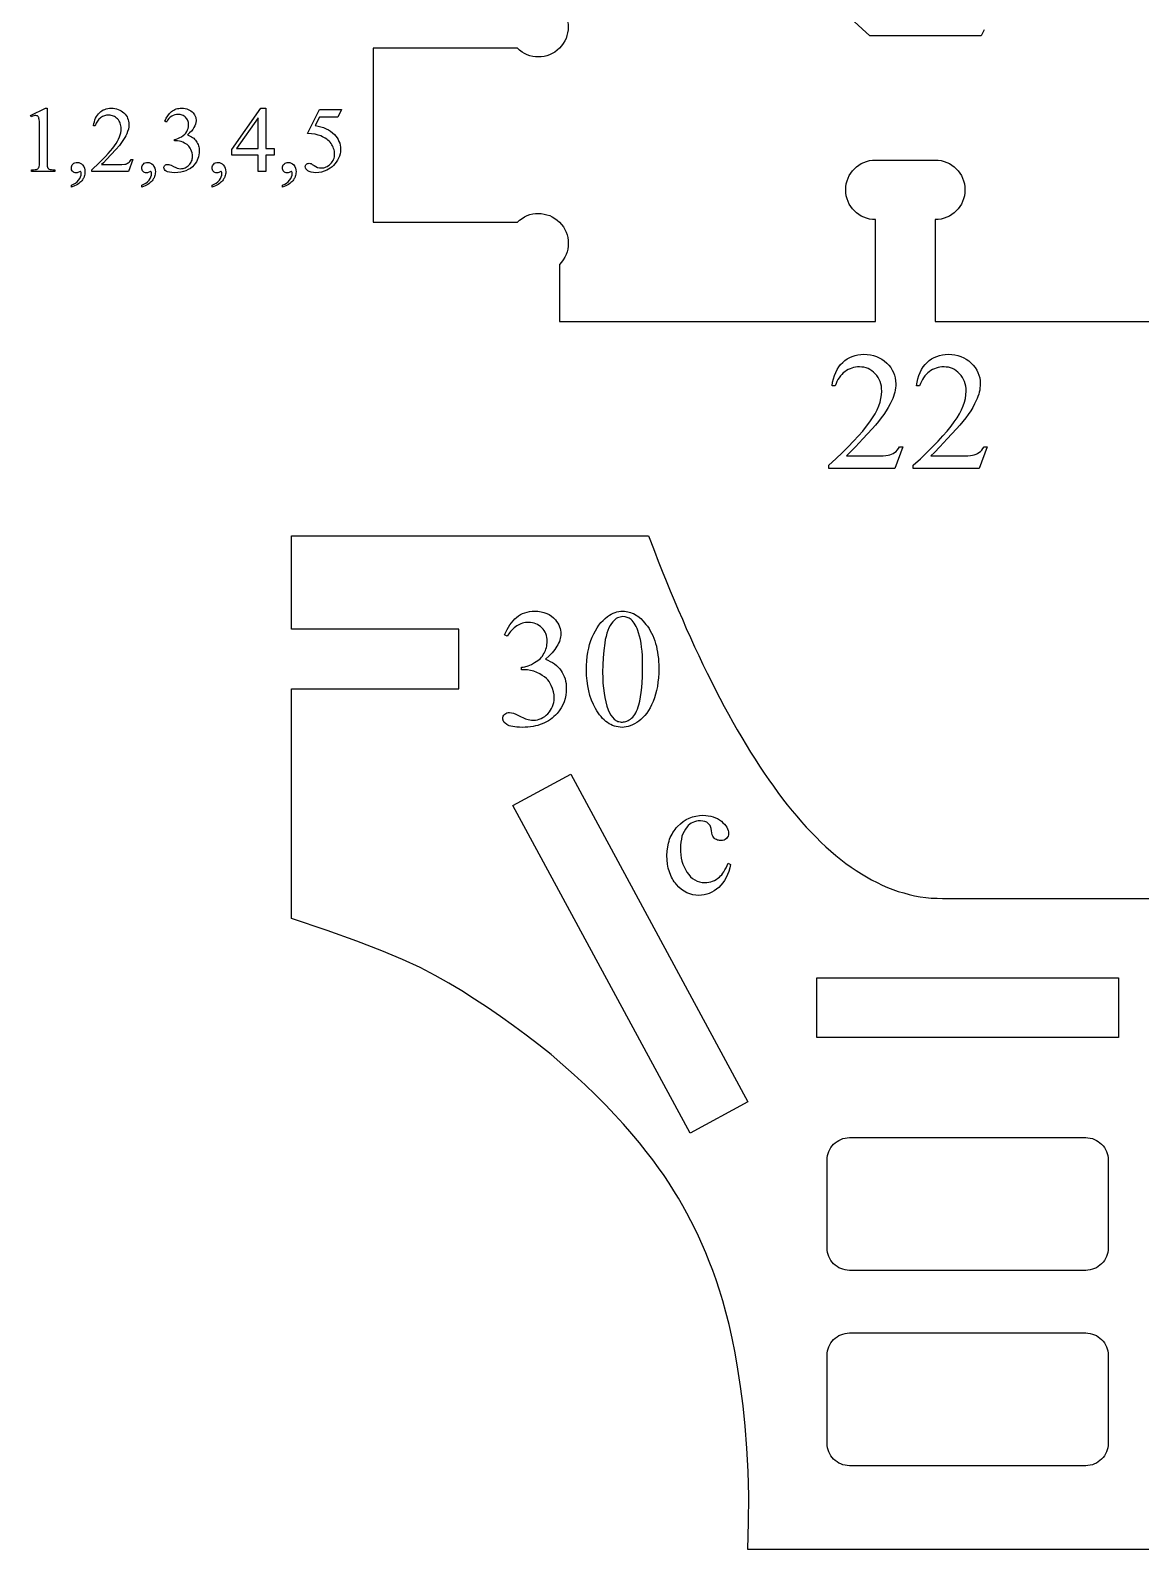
# Model space of a CAD drawing. Extents: x 9 to 960, y -397 to 558.
# Drawn here: x 625.7 to 715.1, y 245.6 to 367.9 of the extents above; entities that cross this region are included whole.
import ezdxf

# ---------------------------------------------------------------- set-up
doc = ezdxf.new("R2010")
doc.units = 0
doc.header["$MEASUREMENT"] = 0
for name, color, linetype in [('EXT', 1, 'CONTINUOUS'), ('INT', 5, 'CONTINUOUS'), ('TEXT', 18, 'CONTINUOUS')]:
    doc.layers.add(name, color=color, linetype=linetype)

msp = doc.modelspace()

# ---------------------------------------------------------------- linework, layer by layer
at = {"layer": 'EXT'}
for points in [[(702.5, 367.97), (702.26, 367.48), (693.29, 367.48), (684.56, 375.48)], [(718.87, 245.64), (683.46, 245.64), (683.53, 247.85), (683.54, 249.94), (683.5, 251.93), (683.4, 253.81), (683.26, 255.57), (683.09, 257.22), (682.89, 258.76), (682.67, 260.17), (682.44, 261.47), (682.21, 262.66), (681.96, 263.75), (681.71, 264.75), (681.46, 265.67), (681.19, 266.53), (680.92, 267.34), (680.65, 268.1), (680.37, 268.83), (680.09, 269.53), (679.8, 270.2), (679.5, 270.86), (679.2, 271.49), (678.88, 272.11), (678.56, 272.72), (678.23, 273.32), (677.88, 273.92), (677.52, 274.52), (677.14, 275.13), (676.73, 275.74), (676.29, 276.37), (675.82, 277.02), (675.3, 277.69), (674.74, 278.38), (674.13, 279.11), (673.47, 279.87), (672.76, 280.64), (672.01, 281.43), (671.22, 282.24), (670.38, 283.05), (669.5, 283.86), (668.58, 284.67), (667.63, 285.48), (666.64, 286.27), (665.63, 287.04), (664.6, 287.8), (663.56, 288.54), (662.52, 289.26), (661.47, 289.95), (660.44, 290.61), (659.4, 291.24), (658.31, 291.86), (657.09, 292.49), (655.68, 293.14), (654.01, 293.84), (652.01, 294.61), (649.6, 295.47), (646.73, 296.43), (646.73, 314.92), (660.2, 314.92), (660.2, 319.72), (646.73, 319.72), (646.73, 327.23), (675.48, 327.23), (675.63, 326.82), (675.95, 326.01), (676.26, 325.2), (676.58, 324.4), (676.9, 323.6), (677.22, 322.82), (677.54, 322.05), (677.87, 321.28), (678.2, 320.53), (678.52, 319.78), (678.86, 319.04), (679.19, 318.31), (679.52, 317.6), (679.86, 316.89), (680.2, 316.19), (680.54, 315.51), (680.88, 314.83), (681.23, 314.16), (681.57, 313.51), (681.92, 312.87), (682.27, 312.23), (682.62, 311.61), (682.98, 311), (683.34, 310.41), (683.7, 309.82), (684.06, 309.25), (684.42, 308.69), (684.79, 308.14), (685.16, 307.6), (685.53, 307.08), (685.9, 306.57), (686.27, 306.07), (686.65, 305.59), (687.03, 305.11), (687.41, 304.66), (687.8, 304.21), (688.18, 303.78), (688.57, 303.37), (688.97, 302.97), (689.36, 302.58), (689.76, 302.21), (690.16, 301.85), (690.56, 301.51), (690.96, 301.18), (691.37, 300.87), (691.78, 300.57), (692.19, 300.29), (692.61, 300.03), (693.02, 299.78), (693.44, 299.54), (693.87, 299.33), (694.29, 299.12), (694.72, 298.94), (695.15, 298.77), (695.58, 298.62), (696.02, 298.49), (696.46, 298.37), (696.9, 298.27), (697.35, 298.19), (697.79, 298.13), (698.24, 298.08), (698.7, 298.06), (699.15, 298.05), (716.06, 298.05)]]:
    msp.add_lwpolyline(points, dxfattribs=at)
msp.add_lwpolyline([(668.31, 369.87, -1), (664.92, 366.48), (653.31, 366.48), (653.31, 352.48), (664.92, 352.48, -1), (668.31, 349.08), (668.31, 344.48), (693.75, 344.48), (693.75, 352.68, -1), (693.75, 357.48), (698.55, 357.48, -1), (698.55, 352.68), (698.55, 344.48), (715.02, 344.48), (731.5, 344.48)], format="xyb", dxfattribs=at)
at = {"layer": 'INT'}
for points in [[(683.48, 281.68), (678.83, 279.16), (664.56, 305.52), (669.22, 308.04)], [(689.02, 286.85), (689.02, 291.65), (713.31, 291.65), (713.31, 286.85)], [(710.67, 268.11), (691.66, 268.11), (691.48, 268.12), (691.3, 268.15), (691.12, 268.2), (690.96, 268.26), (690.8, 268.33), (690.65, 268.43), (690.51, 268.53), (690.38, 268.65), (690.26, 268.78), (690.16, 268.92), (690.07, 269.07), (689.99, 269.22), (689.93, 269.39), (689.88, 269.56), (689.86, 269.74), (689.85, 269.93), (689.85, 276.98), (689.86, 277.17), (689.88, 277.35), (689.93, 277.52), (689.99, 277.69), (690.07, 277.85), (690.16, 278), (690.26, 278.14), (690.38, 278.26), (690.51, 278.38), (690.65, 278.49), (690.8, 278.58), (690.96, 278.65), (691.12, 278.72), (691.3, 278.76), (691.48, 278.79), (691.66, 278.8), (710.67, 278.8), (710.85, 278.79), (711.03, 278.76), (711.21, 278.72), (711.37, 278.65), (711.53, 278.58), (711.68, 278.49), (711.82, 278.38), (711.95, 278.26), (712.07, 278.14), (712.17, 278), (712.26, 277.85), (712.34, 277.69), (712.4, 277.52), (712.45, 277.35), (712.47, 277.17), (712.48, 276.98), (712.48, 269.93), (712.47, 269.74), (712.45, 269.56), (712.4, 269.39), (712.34, 269.22), (712.26, 269.07), (712.17, 268.92), (712.07, 268.78), (711.95, 268.65), (711.82, 268.53), (711.68, 268.43), (711.53, 268.33), (711.37, 268.26), (711.21, 268.2), (711.03, 268.15), (710.85, 268.12)], [(710.67, 252.39), (691.66, 252.39), (691.48, 252.4), (691.3, 252.43), (691.12, 252.47), (690.96, 252.54), (690.8, 252.61), (690.65, 252.7), (690.51, 252.81), (690.38, 252.93), (690.26, 253.05), (690.16, 253.19), (690.07, 253.34), (689.99, 253.5), (689.93, 253.67), (689.88, 253.84), (689.86, 254.02), (689.85, 254.21), (689.85, 261.26), (689.86, 261.45), (689.88, 261.63), (689.93, 261.8), (689.99, 261.97), (690.07, 262.12), (690.16, 262.27), (690.26, 262.41), (690.38, 262.54), (690.51, 262.66), (690.65, 262.76), (690.8, 262.86), (690.96, 262.93), (691.12, 262.99), (691.3, 263.04), (691.48, 263.07), (691.66, 263.08), (710.67, 263.08), (710.85, 263.07), (711.03, 263.04), (711.21, 262.99), (711.37, 262.93), (711.53, 262.86), (711.68, 262.76), (711.82, 262.66), (711.95, 262.54), (712.07, 262.41), (712.17, 262.27), (712.26, 262.12), (712.34, 261.97), (712.4, 261.8), (712.45, 261.63), (712.47, 261.45), (712.48, 261.26), (712.48, 254.21), (712.47, 254.02), (712.45, 253.84), (712.4, 253.67), (712.34, 253.5), (712.26, 253.34), (712.17, 253.19), (712.07, 253.05), (711.95, 252.93), (711.82, 252.81), (711.68, 252.7), (711.53, 252.61), (711.37, 252.54), (711.21, 252.47), (711.03, 252.43), (710.85, 252.4)]]:
    msp.add_lwpolyline(points, close=True, dxfattribs=at)
at = {"layer": 'TEXT'}
for points in [[(625.72, 361.06), (626.94, 361.66), (627.06, 361.66), (627.06, 357.43), (627.07, 357.09), (627.08, 356.98), (627.09, 356.91), (627.11, 356.86), (627.15, 356.82), (627.19, 356.78), (627.24, 356.75), (627.31, 356.73), (627.41, 356.71), (627.53, 356.7), (627.69, 356.69), (627.69, 356.55), (625.81, 356.55), (625.81, 356.69), (625.97, 356.7), (626.1, 356.71), (626.2, 356.73), (626.26, 356.75), (626.31, 356.78), (626.35, 356.81), (626.38, 356.85), (626.41, 356.89), (626.43, 356.96), (626.44, 357.07), (626.45, 357.43), (626.45, 360.13), (626.44, 360.58), (626.43, 360.73), (626.41, 360.83), (626.4, 360.89), (626.38, 360.94), (626.35, 360.98), (626.32, 361.01), (626.28, 361.03), (626.24, 361.05), (626.15, 361.06), (626.08, 361.06), (625.99, 361.03), (625.89, 361), (625.77, 360.95)], [(633.96, 357.52), (633.61, 356.55), (630.66, 356.55), (630.66, 356.69), (631.26, 357.26), (631.53, 357.52), (631.77, 357.77), (631.99, 358), (632.18, 358.23), (632.35, 358.43), (632.49, 358.63), (632.62, 358.81), (632.73, 359), (632.82, 359.17), (632.89, 359.35), (632.95, 359.52), (632.99, 359.68), (633.02, 359.85), (633.02, 360), (633.02, 360.12), (633.01, 360.23), (632.98, 360.34), (632.95, 360.44), (632.91, 360.53), (632.86, 360.62), (632.8, 360.71), (632.73, 360.79), (632.66, 360.86), (632.58, 360.92), (632.5, 360.97), (632.41, 361.02), (632.32, 361.05), (632.23, 361.07), (632.14, 361.09), (632.04, 361.09), (631.86, 361.08), (631.69, 361.04), (631.53, 360.97), (631.37, 360.88), (631.3, 360.82), (631.24, 360.76), (631.18, 360.69), (631.12, 360.61), (631.02, 360.44), (630.94, 360.24), (630.8, 360.24), (630.83, 360.41), (630.87, 360.56), (630.91, 360.71), (630.97, 360.85), (631.03, 360.97), (631.11, 361.09), (631.19, 361.19), (631.28, 361.29), (631.38, 361.38), (631.48, 361.45), (631.59, 361.51), (631.71, 361.56), (631.83, 361.6), (631.96, 361.63), (632.09, 361.65), (632.23, 361.66), (632.38, 361.65), (632.52, 361.63), (632.66, 361.6), (632.79, 361.56), (632.91, 361.5), (633.03, 361.44), (633.14, 361.36), (633.25, 361.27), (633.34, 361.17), (633.43, 361.06), (633.5, 360.95), (633.55, 360.84), (633.6, 360.72), (633.63, 360.6), (633.65, 360.47), (633.65, 360.34), (633.64, 360.15), (633.61, 359.96), (633.55, 359.77), (633.48, 359.58), (633.4, 359.43), (633.32, 359.28), (633.22, 359.13), (633.12, 358.97), (632.88, 358.65), (632.59, 358.32), (631.85, 357.52), (631.6, 357.26), (631.45, 357.11), (632.75, 357.11), (633.09, 357.12), (633.31, 357.14), (633.39, 357.16), (633.46, 357.18), (633.53, 357.22), (633.6, 357.26), (633.66, 357.31), (633.72, 357.37), (633.77, 357.44), (633.82, 357.52)], [(636.55, 360.6), (636.66, 360.84), (636.79, 361.05), (636.93, 361.23), (637.01, 361.31), (637.09, 361.38), (637.17, 361.45), (637.26, 361.5), (637.35, 361.55), (637.45, 361.59), (637.56, 361.62), (637.67, 361.64), (637.78, 361.65), (637.9, 361.66), (638.04, 361.65), (638.18, 361.63), (638.31, 361.6), (638.43, 361.56), (638.54, 361.5), (638.64, 361.44), (638.74, 361.36), (638.82, 361.27), (638.93, 361.12), (639, 360.96), (639.03, 360.89), (639.05, 360.81), (639.06, 360.72), (639.06, 360.64), (639.05, 360.5), (639.02, 360.37), (638.97, 360.23), (638.89, 360.09), (638.8, 359.95), (638.68, 359.8), (638.54, 359.66), (638.38, 359.51), (638.59, 359.41), (638.69, 359.36), (638.78, 359.29), (638.87, 359.23), (638.94, 359.16), (639.01, 359.08), (639.07, 359), (639.13, 358.91), (639.18, 358.82), (639.22, 358.73), (639.25, 358.63), (639.28, 358.53), (639.3, 358.43), (639.31, 358.32), (639.31, 358.21), (639.3, 358.05), (639.28, 357.89), (639.25, 357.75), (639.21, 357.6), (639.15, 357.46), (639.08, 357.33), (638.99, 357.21), (638.9, 357.08), (638.76, 356.94), (638.6, 356.81), (638.43, 356.71), (638.24, 356.62), (638.04, 356.55), (637.82, 356.5), (637.59, 356.47), (637.34, 356.46), (637.11, 356.47), (636.91, 356.5), (636.76, 356.53), (636.7, 356.56), (636.65, 356.59), (636.57, 356.65), (636.51, 356.72), (636.48, 356.79), (636.47, 356.86), (636.47, 356.91), (636.49, 356.96), (636.52, 357), (636.55, 357.05), (636.6, 357.08), (636.65, 357.11), (636.7, 357.12), (636.76, 357.13), (636.86, 357.12), (636.95, 357.1), (637.05, 357.06), (637.23, 356.96), (637.42, 356.87), (637.54, 356.83), (637.68, 356.8), (637.83, 356.78), (637.92, 356.79), (638.01, 356.8), (638.1, 356.83), (638.18, 356.86), (638.26, 356.9), (638.34, 356.95), (638.42, 357.01), (638.49, 357.08), (638.55, 357.15), (638.61, 357.23), (638.66, 357.31), (638.7, 357.39), (638.73, 357.48), (638.75, 357.57), (638.76, 357.67), (638.76, 357.77), (638.76, 357.91), (638.73, 358.05), (638.69, 358.19), (638.64, 358.33), (638.59, 358.43), (638.54, 358.52), (638.48, 358.59), (638.43, 358.65), (638.34, 358.72), (638.24, 358.79), (638.12, 358.85), (637.99, 358.91), (637.85, 358.97), (637.71, 359), (637.57, 359.03), (637.43, 359.03), (637.31, 359.03), (637.31, 359.14), (637.45, 359.17), (637.6, 359.22), (637.75, 359.28), (637.89, 359.35), (638.03, 359.45), (638.15, 359.55), (638.24, 359.65), (638.32, 359.77), (638.38, 359.9), (638.42, 360.03), (638.44, 360.16), (638.45, 360.31), (638.45, 360.4), (638.44, 360.49), (638.42, 360.57), (638.39, 360.65), (638.36, 360.72), (638.32, 360.79), (638.27, 360.86), (638.21, 360.92), (638.15, 360.98), (638.09, 361.02), (638.02, 361.06), (637.95, 361.1), (637.87, 361.12), (637.79, 361.14), (637.71, 361.15), (637.62, 361.15), (637.48, 361.14), (637.35, 361.12), (637.22, 361.07), (637.1, 361), (636.98, 360.92), (636.87, 360.81), (636.77, 360.69), (636.67, 360.54)], [(645.34, 358.4), (645.34, 357.87), (644.67, 357.87), (644.67, 356.55), (644.06, 356.55), (644.06, 357.87), (641.94, 357.87), (641.94, 358.34), (644.26, 361.66), (644.67, 361.66), (644.67, 358.4)], [(644.06, 358.4), (644.06, 360.88), (642.3, 358.4)], [(650.77, 361.55), (650.48, 360.93), (648.98, 360.93), (648.65, 360.25), (648.88, 360.21), (649.11, 360.16), (649.32, 360.09), (649.52, 360), (649.71, 359.9), (649.88, 359.79), (650.05, 359.67), (650.2, 359.53), (650.31, 359.4), (650.41, 359.27), (650.49, 359.13), (650.56, 358.98), (650.62, 358.83), (650.66, 358.68), (650.68, 358.52), (650.69, 358.35), (650.68, 358.15), (650.65, 357.97), (650.6, 357.79), (650.53, 357.62), (650.44, 357.46), (650.34, 357.31), (650.24, 357.17), (650.12, 357.05), (650, 356.93), (649.86, 356.83), (649.73, 356.74), (649.58, 356.67), (649.37, 356.58), (649.15, 356.51), (648.93, 356.48), (648.71, 356.46), (648.5, 356.47), (648.32, 356.5), (648.17, 356.55), (648.11, 356.58), (648.06, 356.62), (647.97, 356.7), (647.9, 356.78), (647.86, 356.86), (647.85, 356.95), (647.86, 357), (647.87, 357.05), (647.9, 357.1), (647.94, 357.14), (647.98, 357.17), (648.03, 357.2), (648.09, 357.21), (648.15, 357.22), (648.24, 357.21), (648.32, 357.19), (648.41, 357.13), (648.56, 357.04), (648.7, 356.95), (648.84, 356.89), (648.98, 356.86), (649.12, 356.84), (649.23, 356.85), (649.33, 356.86), (649.43, 356.89), (649.53, 356.93), (649.62, 356.97), (649.71, 357.03), (649.8, 357.09), (649.88, 357.17), (649.96, 357.25), (650.02, 357.34), (650.08, 357.43), (650.13, 357.53), (650.16, 357.63), (650.19, 357.74), (650.2, 357.85), (650.21, 357.96), (650.2, 358.08), (650.19, 358.19), (650.17, 358.3), (650.13, 358.4), (650.09, 358.51), (650.04, 358.61), (649.98, 358.71), (649.92, 358.81), (649.84, 358.91), (649.76, 359), (649.67, 359.08), (649.57, 359.16), (649.46, 359.23), (649.35, 359.3), (649.24, 359.36), (649.11, 359.42), (648.89, 359.49), (648.64, 359.55), (648.34, 359.59), (648.02, 359.61), (648.98, 361.55)], [(629.02, 355.3), (629.02, 355.46), (629.19, 355.53), (629.35, 355.62), (629.49, 355.72), (629.6, 355.85), (629.69, 355.98), (629.76, 356.12), (629.8, 356.26), (629.81, 356.41), (629.8, 356.47), (629.78, 356.52), (629.75, 356.55), (629.73, 356.56), (629.66, 356.54), (629.55, 356.48), (629.48, 356.46), (629.41, 356.45), (629.32, 356.46), (629.25, 356.48), (629.18, 356.51), (629.12, 356.56), (629.08, 356.61), (629.04, 356.68), (629.02, 356.76), (629.02, 356.85), (629.02, 356.94), (629.05, 357.02), (629.09, 357.09), (629.15, 357.16), (629.23, 357.22), (629.31, 357.26), (629.4, 357.28), (629.49, 357.29), (629.61, 357.28), (629.72, 357.24), (629.83, 357.17), (629.92, 357.08), (630.01, 356.96), (630.07, 356.83), (630.1, 356.68), (630.11, 356.52), (630.11, 356.42), (630.1, 356.33), (630.08, 356.24), (630.05, 356.15), (630.01, 356.06), (629.97, 355.98), (629.91, 355.89), (629.85, 355.81), (629.78, 355.73), (629.7, 355.66), (629.61, 355.58), (629.51, 355.52), (629.4, 355.46), (629.28, 355.4)], [(634.68, 355.3), (634.68, 355.46), (634.86, 355.53), (635.02, 355.62), (635.15, 355.72), (635.27, 355.85), (635.36, 355.98), (635.42, 356.12), (635.46, 356.26), (635.48, 356.41), (635.47, 356.47), (635.44, 356.52), (635.42, 356.55), (635.39, 356.56), (635.33, 356.54), (635.21, 356.48), (635.15, 356.46), (635.07, 356.45), (634.99, 356.46), (634.91, 356.48), (634.84, 356.51), (634.79, 356.56), (634.74, 356.61), (634.71, 356.68), (634.69, 356.76), (634.68, 356.85), (634.69, 356.94), (634.71, 357.02), (634.76, 357.09), (634.82, 357.16), (634.89, 357.22), (634.97, 357.26), (635.06, 357.28), (635.16, 357.29), (635.27, 357.28), (635.39, 357.24), (635.49, 357.17), (635.59, 357.08), (635.67, 356.96), (635.73, 356.83), (635.77, 356.68), (635.78, 356.52), (635.77, 356.42), (635.76, 356.33), (635.74, 356.24), (635.71, 356.15), (635.68, 356.06), (635.63, 355.98), (635.58, 355.89), (635.51, 355.81), (635.44, 355.73), (635.36, 355.66), (635.27, 355.58), (635.17, 355.52), (635.06, 355.46), (634.95, 355.4)], [(640.34, 355.3), (640.34, 355.46), (640.52, 355.53), (640.68, 355.62), (640.82, 355.72), (640.93, 355.85), (641.02, 355.98), (641.09, 356.12), (641.13, 356.26), (641.14, 356.41), (641.13, 356.47), (641.11, 356.52), (641.08, 356.55), (641.05, 356.56), (640.99, 356.54), (640.88, 356.48), (640.81, 356.46), (640.74, 356.45), (640.65, 356.46), (640.58, 356.48), (640.51, 356.51), (640.45, 356.56), (640.4, 356.61), (640.37, 356.68), (640.35, 356.76), (640.34, 356.85), (640.35, 356.94), (640.38, 357.02), (640.42, 357.09), (640.48, 357.16), (640.55, 357.22), (640.63, 357.26), (640.72, 357.28), (640.82, 357.29), (640.94, 357.28), (641.05, 357.24), (641.15, 357.17), (641.25, 357.08), (641.34, 356.96), (641.39, 356.83), (641.43, 356.68), (641.44, 356.52), (641.44, 356.42), (641.43, 356.33), (641.4, 356.24), (641.38, 356.15), (641.34, 356.06), (641.29, 355.98), (641.24, 355.89), (641.18, 355.81), (641.11, 355.73), (641.03, 355.66), (640.94, 355.58), (640.84, 355.52), (640.73, 355.46), (640.61, 355.4)], [(646.01, 355.3), (646.01, 355.46), (646.19, 355.53), (646.34, 355.62), (646.48, 355.72), (646.59, 355.85), (646.69, 355.98), (646.75, 356.12), (646.79, 356.26), (646.8, 356.41), (646.79, 356.47), (646.77, 356.52), (646.74, 356.55), (646.72, 356.56), (646.65, 356.54), (646.54, 356.48), (646.47, 356.46), (646.4, 356.45), (646.32, 356.46), (646.24, 356.48), (646.17, 356.51), (646.11, 356.56), (646.07, 356.61), (646.03, 356.68), (646.01, 356.76), (646.01, 356.85), (646.02, 356.94), (646.04, 357.02), (646.08, 357.09), (646.15, 357.16), (646.22, 357.22), (646.3, 357.26), (646.39, 357.28), (646.48, 357.29), (646.6, 357.28), (646.71, 357.24), (646.82, 357.17), (646.92, 357.08), (647, 356.96), (647.06, 356.83), (647.09, 356.68), (647.11, 356.52), (647.1, 356.42), (647.09, 356.33), (647.07, 356.24), (647.04, 356.15), (647, 356.06), (646.96, 355.98), (646.9, 355.89), (646.84, 355.81), (646.77, 355.73), (646.69, 355.66), (646.6, 355.58), (646.5, 355.52), (646.39, 355.46), (646.27, 355.4)], [(695.94, 334.39), (695.31, 332.66), (690, 332.66), (690, 332.91), (690.56, 333.43), (691.08, 333.93), (691.56, 334.4), (691.99, 334.85), (692.38, 335.27), (692.73, 335.67), (693.03, 336.05), (693.29, 336.4), (693.52, 336.73), (693.71, 337.06), (693.88, 337.38), (694.01, 337.69), (694.12, 338), (694.19, 338.3), (694.24, 338.59), (694.25, 338.87), (694.24, 339.08), (694.22, 339.28), (694.18, 339.47), (694.12, 339.65), (694.05, 339.82), (693.96, 339.99), (693.85, 340.14), (693.73, 340.28), (693.59, 340.41), (693.45, 340.52), (693.3, 340.62), (693.15, 340.69), (692.99, 340.75), (692.82, 340.8), (692.65, 340.82), (692.47, 340.83), (692.31, 340.83), (692.15, 340.81), (691.99, 340.78), (691.84, 340.73), (691.7, 340.68), (691.55, 340.61), (691.41, 340.53), (691.28, 340.44), (691.15, 340.34), (691.03, 340.23), (690.92, 340.1), (690.82, 339.96), (690.73, 339.82), (690.64, 339.66), (690.57, 339.49), (690.5, 339.31), (690.25, 339.31), (690.3, 339.6), (690.37, 339.88), (690.45, 340.15), (690.55, 340.39), (690.67, 340.62), (690.8, 340.83), (690.94, 341.02), (691.11, 341.19), (691.28, 341.34), (691.47, 341.48), (691.67, 341.59), (691.88, 341.68), (692.1, 341.75), (692.33, 341.81), (692.57, 341.84), (692.82, 341.85), (693.09, 341.84), (693.35, 341.8), (693.59, 341.75), (693.83, 341.67), (694.05, 341.57), (694.26, 341.45), (694.46, 341.31), (694.65, 341.14), (694.82, 340.96), (694.97, 340.78), (695.1, 340.58), (695.2, 340.38), (695.28, 340.17), (695.34, 339.95), (695.37, 339.72), (695.39, 339.48), (695.38, 339.31), (695.37, 339.14), (695.34, 338.97), (695.31, 338.8), (695.26, 338.63), (695.21, 338.46), (695.14, 338.29), (695.07, 338.12), (694.93, 337.85), (694.78, 337.57), (694.61, 337.29), (694.42, 337.01), (694.21, 336.72), (693.99, 336.43), (693.74, 336.14), (693.47, 335.84), (692.73, 335.03), (692.13, 334.39), (691.69, 333.94), (691.41, 333.66), (693.76, 333.66), (694.09, 333.67), (694.37, 333.68), (694.59, 333.69), (694.76, 333.72), (694.91, 333.75), (695.04, 333.8), (695.17, 333.86), (695.29, 333.93), (695.4, 334.02), (695.5, 334.13), (695.6, 334.25), (695.69, 334.39)], [(702.73, 334.39), (702.1, 332.66), (696.79, 332.66), (696.79, 332.91), (697.36, 333.43), (697.88, 333.93), (698.35, 334.4), (698.79, 334.85), (699.18, 335.27), (699.53, 335.67), (699.83, 336.05), (700.09, 336.4), (700.32, 336.73), (700.51, 337.06), (700.67, 337.38), (700.81, 337.69), (700.91, 338), (700.99, 338.3), (701.03, 338.59), (701.05, 338.87), (701.04, 339.08), (701.01, 339.28), (700.97, 339.47), (700.92, 339.65), (700.84, 339.82), (700.75, 339.99), (700.65, 340.14), (700.52, 340.28), (700.39, 340.41), (700.25, 340.52), (700.1, 340.62), (699.95, 340.69), (699.79, 340.75), (699.62, 340.8), (699.45, 340.82), (699.27, 340.83), (699.1, 340.83), (698.94, 340.81), (698.79, 340.78), (698.64, 340.73), (698.49, 340.68), (698.35, 340.61), (698.21, 340.53), (698.08, 340.44), (697.95, 340.34), (697.83, 340.23), (697.72, 340.1), (697.62, 339.96), (697.52, 339.82), (697.44, 339.66), (697.36, 339.49), (697.3, 339.31), (697.05, 339.31), (697.1, 339.6), (697.17, 339.88), (697.25, 340.15), (697.35, 340.39), (697.46, 340.62), (697.59, 340.83), (697.74, 341.02), (697.9, 341.19), (698.08, 341.34), (698.27, 341.48), (698.47, 341.59), (698.68, 341.68), (698.9, 341.75), (699.13, 341.81), (699.37, 341.84), (699.62, 341.85), (699.89, 341.84), (700.14, 341.8), (700.39, 341.75), (700.62, 341.67), (700.85, 341.57), (701.06, 341.45), (701.26, 341.31), (701.45, 341.14), (701.62, 340.96), (701.77, 340.78), (701.9, 340.58), (702, 340.38), (702.08, 340.17), (702.14, 339.95), (702.17, 339.72), (702.18, 339.48), (702.18, 339.31), (702.16, 339.14), (702.14, 338.97), (702.1, 338.8), (702.06, 338.63), (702, 338.46), (701.94, 338.29), (701.86, 338.12), (701.73, 337.85), (701.58, 337.57), (701.41, 337.29), (701.22, 337.01), (701.01, 336.72), (700.78, 336.43), (700.54, 336.14), (700.27, 335.84), (699.52, 335.03), (698.93, 334.39), (698.49, 333.94), (698.21, 333.66), (700.56, 333.66), (700.89, 333.67), (701.17, 333.68), (701.39, 333.69), (701.56, 333.72), (701.7, 333.75), (701.84, 333.8), (701.96, 333.86), (702.08, 333.93), (702.19, 334.02), (702.3, 334.13), (702.4, 334.25), (702.49, 334.39)], [(663.88, 319.27), (663.98, 319.49), (664.09, 319.7), (664.2, 319.89), (664.32, 320.07), (664.44, 320.24), (664.58, 320.4), (664.71, 320.54), (664.86, 320.67), (665.01, 320.79), (665.17, 320.89), (665.34, 320.97), (665.52, 321.04), (665.7, 321.1), (665.9, 321.14), (666.11, 321.16), (666.32, 321.17), (666.58, 321.16), (666.83, 321.12), (667.06, 321.07), (667.28, 320.99), (667.48, 320.89), (667.66, 320.77), (667.83, 320.63), (667.98, 320.46), (668.08, 320.33), (668.17, 320.2), (668.25, 320.06), (668.31, 319.92), (668.36, 319.78), (668.39, 319.64), (668.41, 319.49), (668.42, 319.34), (668.41, 319.22), (668.4, 319.1), (668.37, 318.97), (668.34, 318.85), (668.3, 318.72), (668.24, 318.6), (668.18, 318.47), (668.11, 318.34), (668.03, 318.22), (667.94, 318.09), (667.72, 317.83), (667.47, 317.57), (667.18, 317.31), (667.38, 317.23), (667.57, 317.13), (667.75, 317.03), (667.91, 316.92), (668.06, 316.8), (668.2, 316.67), (668.33, 316.53), (668.44, 316.38), (668.54, 316.23), (668.62, 316.07), (668.7, 315.9), (668.76, 315.73), (668.8, 315.54), (668.84, 315.36), (668.86, 315.16), (668.86, 314.96), (668.85, 314.67), (668.82, 314.4), (668.76, 314.13), (668.68, 313.87), (668.57, 313.62), (668.44, 313.39), (668.29, 313.16), (668.12, 312.94), (667.99, 312.8), (667.86, 312.68), (667.73, 312.56), (667.58, 312.45), (667.43, 312.35), (667.27, 312.26), (667.1, 312.18), (666.93, 312.1), (666.75, 312.04), (666.57, 311.98), (666.38, 311.93), (666.18, 311.89), (665.97, 311.86), (665.76, 311.84), (665.54, 311.83), (665.31, 311.82), (665.09, 311.83), (664.89, 311.84), (664.71, 311.85), (664.55, 311.88), (664.4, 311.91), (664.27, 311.95), (664.16, 312), (664.07, 312.05), (663.93, 312.16), (663.87, 312.22), (663.83, 312.28), (663.79, 312.34), (663.77, 312.41), (663.75, 312.47), (663.75, 312.53), (663.75, 312.63), (663.78, 312.71), (663.83, 312.8), (663.9, 312.87), (663.98, 312.93), (664.07, 312.98), (664.17, 313.01), (664.28, 313.02), (664.44, 313), (664.61, 312.96), (664.8, 312.89), (665.13, 312.72), (665.46, 312.55), (665.58, 312.5), (665.68, 312.47), (665.8, 312.44), (665.93, 312.42), (666.06, 312.4), (666.2, 312.4), (666.37, 312.41), (666.53, 312.43), (666.68, 312.47), (666.83, 312.53), (666.98, 312.6), (667.12, 312.69), (667.25, 312.8), (667.38, 312.92), (667.5, 313.06), (667.6, 313.2), (667.68, 313.34), (667.75, 313.5), (667.81, 313.65), (667.85, 313.82), (667.87, 313.99), (667.88, 314.17), (667.87, 314.43), (667.82, 314.68), (667.75, 314.94), (667.65, 315.19), (667.56, 315.36), (667.47, 315.51), (667.37, 315.64), (667.27, 315.75), (667.11, 315.88), (666.93, 316), (666.72, 316.12), (666.49, 316.23), (666.24, 316.33), (665.98, 316.39), (665.73, 316.44), (665.47, 316.45), (665.26, 316.45), (665.26, 316.65), (665.39, 316.67), (665.52, 316.7), (665.78, 316.78), (666.05, 316.89), (666.31, 317.03), (666.44, 317.11), (666.56, 317.19), (666.67, 317.28), (666.77, 317.37), (666.86, 317.47), (666.94, 317.56), (667.01, 317.67), (667.08, 317.78), (667.13, 317.89), (667.18, 318), (667.22, 318.12), (667.26, 318.24), (667.28, 318.36), (667.3, 318.48), (667.31, 318.61), (667.32, 318.74), (667.31, 318.91), (667.29, 319.06), (667.26, 319.21), (667.21, 319.36), (667.15, 319.49), (667.08, 319.62), (666.99, 319.73), (666.89, 319.84), (666.78, 319.94), (666.66, 320.03), (666.54, 320.1), (666.41, 320.16), (666.27, 320.21), (666.13, 320.24), (665.98, 320.26), (665.82, 320.26), (665.7, 320.26), (665.57, 320.25), (665.45, 320.23), (665.33, 320.2), (665.21, 320.16), (665.1, 320.11), (664.99, 320.05), (664.88, 319.99), (664.77, 319.92), (664.67, 319.83), (664.57, 319.74), (664.47, 319.65), (664.37, 319.54), (664.28, 319.42), (664.1, 319.16)], [(670.48, 316.43), (670.49, 316.81), (670.51, 317.17), (670.55, 317.52), (670.6, 317.86), (670.66, 318.19), (670.74, 318.5), (670.84, 318.8), (670.95, 319.08), (671.07, 319.35), (671.2, 319.6), (671.34, 319.83), (671.49, 320.05), (671.65, 320.25), (671.82, 320.43), (671.99, 320.59), (672.18, 320.74), (672.33, 320.84), (672.48, 320.92), (672.63, 321), (672.79, 321.06), (672.94, 321.11), (673.1, 321.14), (673.26, 321.16), (673.42, 321.17), (673.54, 321.16), (673.67, 321.15), (673.8, 321.13), (673.92, 321.1), (674.04, 321.06), (674.16, 321.02), (674.28, 320.97), (674.4, 320.9), (674.51, 320.83), (674.63, 320.76), (674.85, 320.57), (675.06, 320.36), (675.27, 320.11), (675.4, 319.95), (675.52, 319.77), (675.62, 319.59), (675.72, 319.4), (675.82, 319.2), (675.9, 319), (675.98, 318.79), (676.05, 318.57), (676.11, 318.35), (676.16, 318.11), (676.2, 317.88), (676.24, 317.63), (676.27, 317.37), (676.29, 317.11), (676.3, 316.84), (676.3, 316.57), (676.3, 316.18), (676.27, 315.81), (676.24, 315.46), (676.19, 315.12), (676.13, 314.79), (676.05, 314.48), (675.96, 314.19), (675.85, 313.91), (675.73, 313.64), (675.61, 313.4), (675.48, 313.17), (675.34, 312.96), (675.19, 312.77), (675.03, 312.6), (674.87, 312.45), (674.7, 312.32), (674.53, 312.2), (674.35, 312.1), (674.18, 312.02), (674.01, 311.95), (673.84, 311.89), (673.68, 311.85), (673.51, 311.83), (673.35, 311.82), (673.19, 311.83), (673.03, 311.85), (672.88, 311.88), (672.73, 311.92), (672.59, 311.97), (672.44, 312.04), (672.31, 312.11), (672.17, 312.2), (672.04, 312.3), (671.91, 312.42), (671.78, 312.54), (671.66, 312.68), (671.54, 312.83), (671.43, 312.99), (671.31, 313.16), (671.21, 313.34), (671.04, 313.67), (670.89, 314.02), (670.76, 314.38), (670.66, 314.75), (670.58, 315.15), (670.53, 315.56), (670.49, 315.99)], [(671.78, 316.26), (671.79, 315.81), (671.81, 315.38), (671.85, 314.96), (671.9, 314.58), (671.96, 314.21), (672.04, 313.86), (672.13, 313.53), (672.24, 313.23), (672.34, 313), (672.45, 312.8), (672.58, 312.63), (672.71, 312.49), (672.78, 312.43), (672.86, 312.38), (672.94, 312.34), (673.02, 312.3), (673.1, 312.28), (673.19, 312.26), (673.28, 312.24), (673.37, 312.24), (673.46, 312.25), (673.55, 312.26), (673.64, 312.29), (673.73, 312.32), (673.83, 312.37), (673.92, 312.42), (674.02, 312.49), (674.11, 312.56), (674.21, 312.65), (674.29, 312.75), (674.38, 312.86), (674.45, 312.99), (674.52, 313.13), (674.59, 313.29), (674.64, 313.46), (674.7, 313.64), (674.77, 313.94), (674.83, 314.27), (674.88, 314.63), (674.93, 315.02), (674.96, 315.43), (674.98, 315.88), (675, 316.36), (675, 316.86), (675, 317.24), (674.98, 317.6), (674.96, 317.94), (674.92, 318.27), (674.88, 318.59), (674.82, 318.88), (674.76, 319.16), (674.68, 319.43), (674.62, 319.61), (674.56, 319.78), (674.48, 319.94), (674.41, 320.08), (674.33, 320.21), (674.25, 320.32), (674.16, 320.42), (674.07, 320.51), (674, 320.56), (673.92, 320.61), (673.85, 320.64), (673.77, 320.67), (673.59, 320.72), (673.41, 320.73), (673.3, 320.72), (673.19, 320.7), (673.08, 320.67), (672.98, 320.63), (672.88, 320.57), (672.79, 320.5), (672.7, 320.42), (672.61, 320.32), (672.49, 320.18), (672.39, 320.01), (672.29, 319.82), (672.2, 319.62), (672.13, 319.39), (672.06, 319.14), (672, 318.88), (671.96, 318.59), (671.88, 318), (671.83, 317.42), (671.79, 316.84)], [(682.09, 300.79), (682.02, 300.5), (681.94, 300.22), (681.84, 299.97), (681.72, 299.73), (681.6, 299.5), (681.45, 299.3), (681.3, 299.11), (681.13, 298.94), (680.94, 298.79), (680.76, 298.66), (680.57, 298.55), (680.37, 298.46), (680.17, 298.38), (679.96, 298.33), (679.75, 298.3), (679.54, 298.29), (679.28, 298.31), (679.04, 298.35), (678.8, 298.42), (678.57, 298.51), (678.35, 298.63), (678.14, 298.78), (677.93, 298.96), (677.73, 299.16), (677.64, 299.27), (677.55, 299.39), (677.47, 299.51), (677.4, 299.64), (677.33, 299.77), (677.27, 299.9), (677.16, 300.19), (677.07, 300.49), (677.01, 300.81), (676.98, 301.15), (676.96, 301.51), (676.98, 301.86), (677.02, 302.2), (677.08, 302.51), (677.13, 302.66), (677.18, 302.81), (677.23, 302.96), (677.3, 303.09), (677.37, 303.23), (677.44, 303.36), (677.53, 303.49), (677.62, 303.61), (677.71, 303.73), (677.82, 303.84), (678.04, 304.05), (678.27, 304.23), (678.51, 304.39), (678.76, 304.51), (679.02, 304.61), (679.29, 304.68), (679.57, 304.72), (679.86, 304.74), (680.08, 304.73), (680.29, 304.71), (680.49, 304.67), (680.68, 304.62), (680.86, 304.55), (681.03, 304.47), (681.19, 304.37), (681.34, 304.26), (681.47, 304.14), (681.59, 304.02), (681.69, 303.9), (681.77, 303.78), (681.83, 303.66), (681.88, 303.53), (681.91, 303.41), (681.92, 303.28), (681.91, 303.16), (681.88, 303.05), (681.82, 302.95), (681.75, 302.87), (681.66, 302.8), (681.56, 302.75), (681.44, 302.72), (681.3, 302.71), (681.2, 302.72), (681.11, 302.73), (681.03, 302.75), (680.95, 302.78), (680.88, 302.81), (680.82, 302.86), (680.76, 302.91), (680.71, 302.97), (680.66, 303.05), (680.61, 303.17), (680.58, 303.32), (680.56, 303.5), (680.53, 303.68), (680.5, 303.76), (680.47, 303.84), (680.44, 303.91), (680.39, 303.98), (680.34, 304.04), (680.29, 304.09), (680.23, 304.14), (680.16, 304.18), (680.09, 304.22), (680.01, 304.24), (679.84, 304.28), (679.65, 304.29), (679.48, 304.29), (679.33, 304.26), (679.18, 304.22), (679.05, 304.17), (678.92, 304.1), (678.8, 304.02), (678.68, 303.92), (678.58, 303.8), (678.45, 303.63), (678.34, 303.45), (678.25, 303.26), (678.17, 303.05), (678.12, 302.83), (678.07, 302.59), (678.05, 302.34), (678.04, 302.08), (678.05, 301.82), (678.07, 301.56), (678.11, 301.3), (678.17, 301.06), (678.25, 300.82), (678.34, 300.59), (678.45, 300.37), (678.57, 300.16), (678.71, 299.97), (678.86, 299.8), (679.03, 299.65), (679.2, 299.54), (679.39, 299.45), (679.59, 299.38), (679.8, 299.34), (680.02, 299.33), (680.18, 299.34), (680.33, 299.36), (680.49, 299.39), (680.63, 299.44), (680.78, 299.5), (680.92, 299.58), (681.05, 299.67), (681.19, 299.77), (681.28, 299.86), (681.37, 299.96), (681.46, 300.07), (681.55, 300.2), (681.63, 300.35), (681.72, 300.51), (681.9, 300.88)]]:
    msp.add_lwpolyline(points, close=True, dxfattribs=at)

doc.saveas('drawing.dxf')
